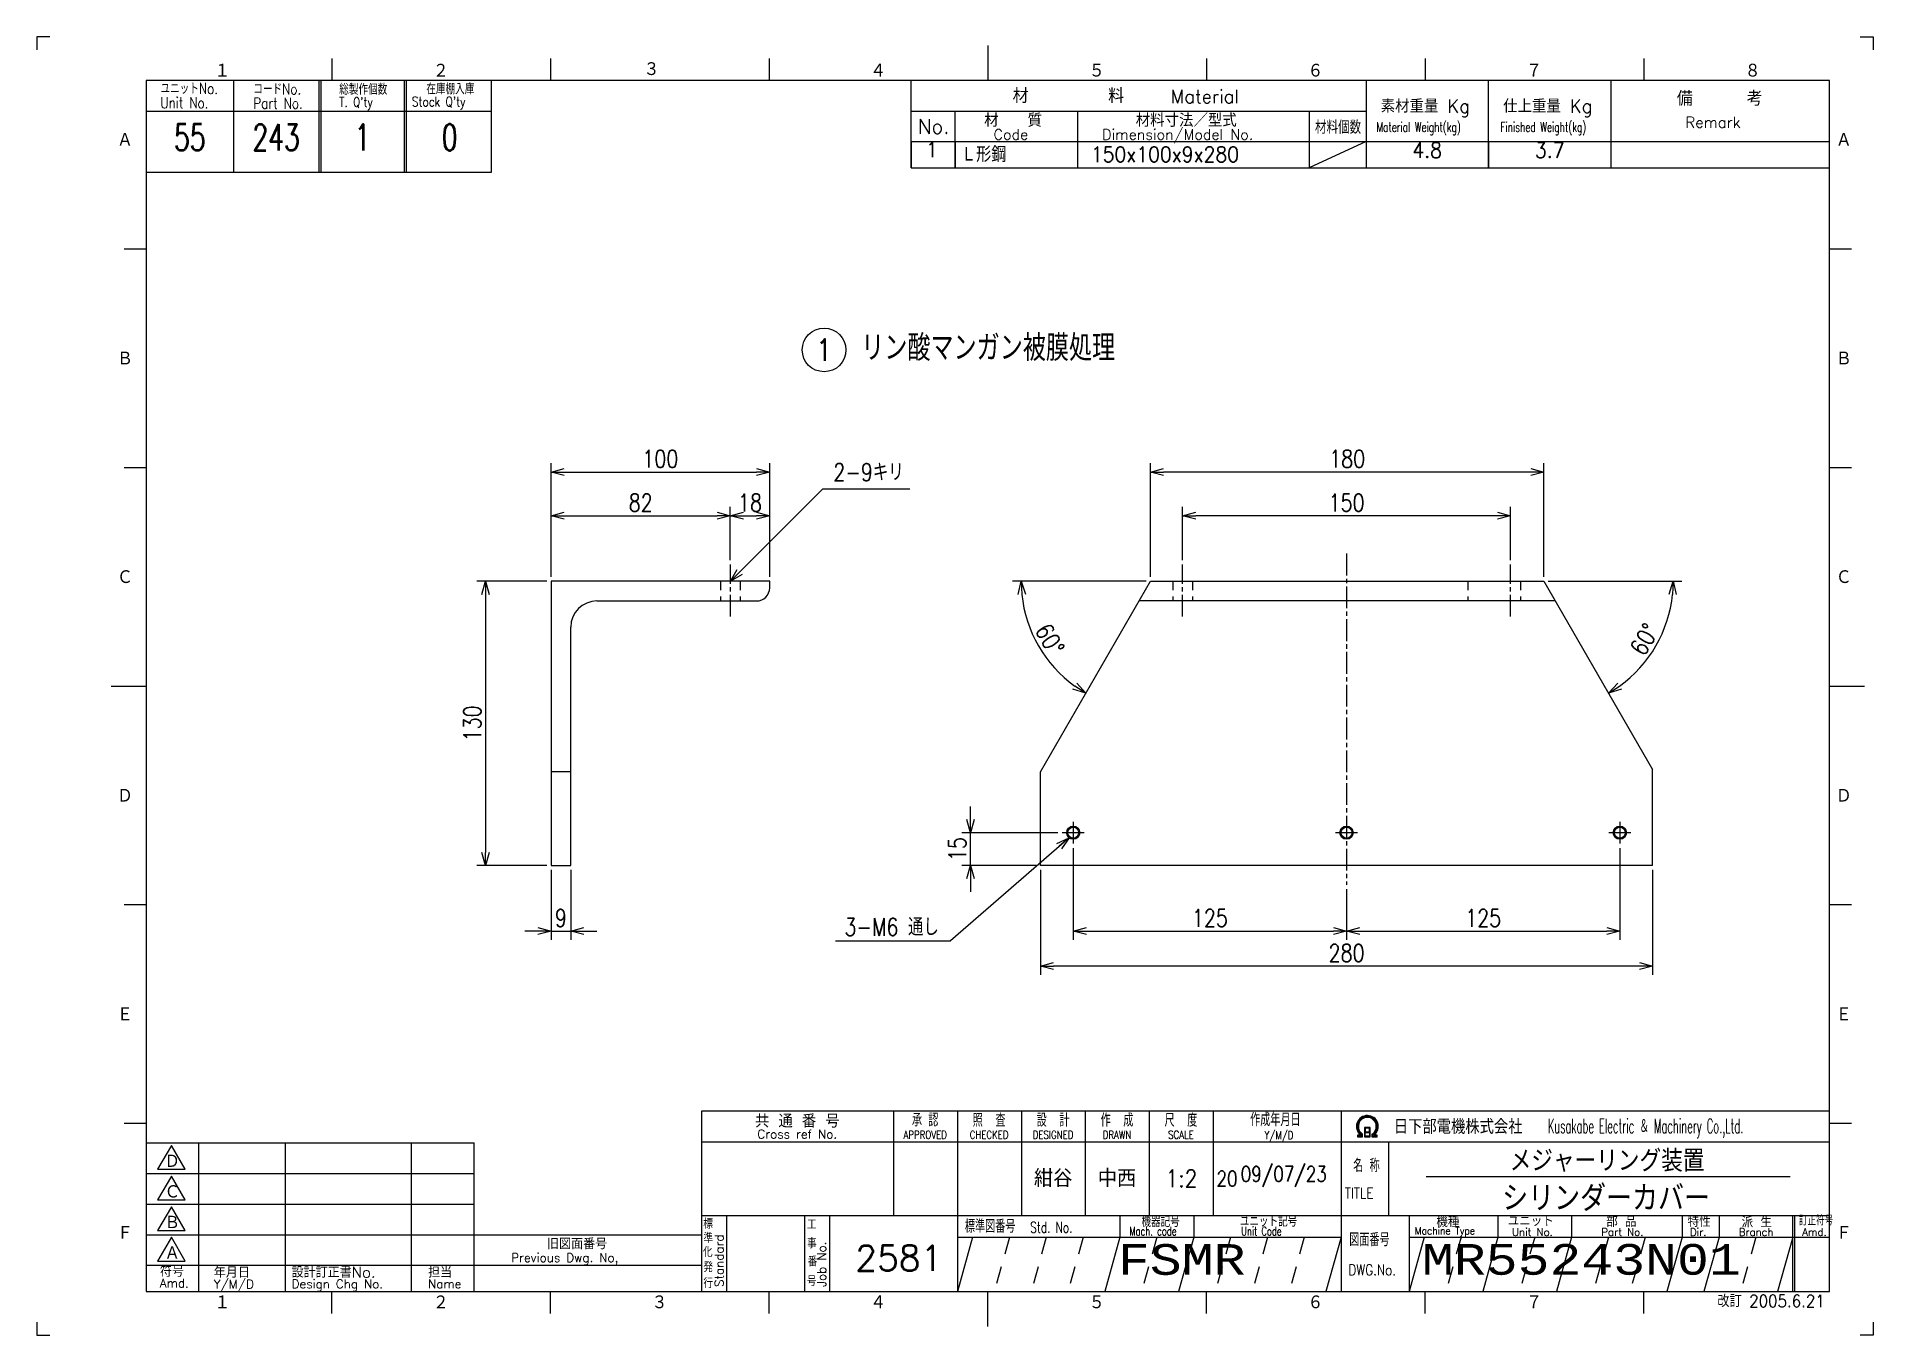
# Model space of a CAD drawing. Extents: x 0 to 840, y 0 to 594.
import ezdxf
from ezdxf.enums import TextEntityAlignment as Align

# ---------------------------------------------------------------- set-up
doc = ezdxf.new("R2010")
doc.units = 0
doc.header["$LTSCALE"] = 2
for name, pattern in [('GEN3A', [3.5, 2, -1.5]), ('GEN7A', [7.5, 5, -0.75, 1, -0.75]), ('HIDDEN2', [3.5, 2, -1.5])]:
    doc.linetypes.add(name, pattern=pattern)
doc.layers.get('0').update_dxf_attribs({"linetype": 'CONTINUOUS'})
doc.layers.get('DEFPOINTS').update_dxf_attribs({"linetype": 'CONTINUOUS'})
for name, color, linetype in [('2', 5, 'CONTINUOUS'), ('4', 3, 'CONTINUOUS'), ('5', 3, 'CONTINUOUS'), ('6', 52, 'CONTINUOUS'), ('7A', 4, 'GEN7A'), ('9', 3, 'HIDDEN2'), ('RAHM2', 1, 'CONTINUOUS'), ('RAHM3', 52, 'CONTINUOUS')]:
    doc.layers.add(name, color=color, linetype=linetype)
doc.styles.add('DIMENSION', font='monotxt.shx', dxfattribs={"bigfont": 'bigfont.shx'})
doc.styles.get("Standard").update_dxf_attribs({"font": 'romans.shx', "width": 0.8, "bigfont": 'extfont.shx'})
doc.dimstyles.new('GEN-ISO', dxfattribs={"dimscale": 2, "dimtxt": 4, "dimasz": 3, "dimexe": 2, "dimexo": 1, "dimgap": 1, "dimtad": 3, "dimdec": 3, "dimrnd": 0.001, "dimdsep": 46, "dimtxsty": 'Standard', "dimblk": 'OPEN30', "dimcen": 0, "dimclrt": 52, "dimadec": 0, "dimazin": 0, "dimtp": 0.1, "dimtm": 0.1, "dimtfac": 0.6, "dimtdec": 3, "dimtmove": 2, "dimatfit": 3, "dimldrblk": 'OPEN30', "dimfxl": 0, "dimarcsym": 0})

# ---------------------------------------------------------------- blocks, each defined once
blk = doc.blocks.new('1A3ﾌﾞﾋﾝ')
at = {"layer": 'RAHM2', "color": 5, "linetype": 'Continuous'}
for p, q in [((3, 297), (0, 297)), ((0, 297), (0, 294)), ((217.5, 295), (217.5, 287)), ((417, 297), (420, 297)), ((420, 297), (420, 294)), ((67.5, 292), (67.5, 287)), ((117.5, 292), (117.5, 287)), ((167.5, 292), (167.5, 287)), ((267.5, 292), (267.5, 287)), ((317.5, 292), (317.5, 287)), ((367.5, 292), (367.5, 287)), ((410, 287), (25, 287)), ((25, 287), (25, 10)), ((104, 266), (104, 287)), ((410, 10), (410, 287)), ((25, 266), (64.5, 266)), ((64.5, 266), (104, 266)), ((20, 248.5), (25, 248.5)), ((410, 248.5), (415, 248.5)), ((20, 198.5), (25, 198.5)), ((410, 198.5), (415, 198.5)), ((17, 148.5), (25, 148.5)), ((410, 148.5), (418, 148.5)), ((20, 98.5), (25, 98.5)), ((410, 98.5), (415, 98.5)), ((20, 48.5), (25, 48.5)), ((410, 48.5), (415, 48.5)), ((25, 10), (410, 10)), ((67.5, 5), (67.5, 10)), ((117.5, 5), (117.5, 10)), ((217.5, 2), (217.5, 10)), ((267.5, 5), (267.5, 10)), ((317.5, 5), (317.5, 10)), ((367.5, 5), (367.5, 10)), ((0, 3), (0, 0)), ((0, 0), (3, 0)), ((420, 0), (417, 0)), ((420, 3), (420, 0))]:
    blk.add_line(p, q, dxfattribs=at)
at = {"layer": 'RAHM2', "color": 7, "linetype": 'Continuous'}
for p, q in [((45, 287), (45, 266)), ((64.5, 287), (64.5, 266)), ((65, 287), (65, 266)), ((84, 287), (84, 266)), ((84.5, 287), (84.5, 266)), ((200, 267), (200, 287)), ((304, 287), (304, 267)), ((332, 267), (332, 287)), ((360, 287), (360, 267)), ((25, 280), (64.5, 280)), ((64.5, 280), (104, 280)), ((200, 280), (304, 280)), ((210, 267), (210, 280)), ((238, 280), (238, 267)), ((291, 280), (291, 267)), ((200, 273), (410, 273)), ((304, 273), (291, 267)), ((200, 267), (410, 267)), ((195.93, 51.26), (195.93, 27.42)), ((210.55, 51.26), (210.55, 10)), ((225.18, 51.26), (225.18, 27.42)), ((239.8, 51.26), (239.8, 27.42)), ((254.43, 51.26), (254.43, 27.42)), ((269.05, 51.26), (269.05, 27.42)), ((298.3, 51.26), (298.3, 10)), ((25, 44), (100, 44)), ((37, 44), (37, 10)), ((56.8, 44), (56.8, 10)), ((85.6, 44), (85.6, 10)), ((100, 10), (100, 44)), ((152.05, 44.26), (410, 44.26)), ((269.05, 44.26), (269.05, 27.42)), ((298.3, 44.26), (298.3, 44.26)), ((309.17, 44.26), (309.17, 27.42)), ((25, 37), (100, 37)), ((25, 30), (100, 30)), ((152.05, 27.42), (410, 27.42)), ((157.77, 27.42), (157.77, 10)), ((175.59, 27.42), (175.59, 10)), ((181.3, 27.42), (181.3, 10)), ((247.73, 27.42), (247.73, 22.42)), ((264.59, 27.42), (264.59, 22.42)), ((313.83, 27.42), (313.83, 10)), ((334.15, 27.42), (334.15, 22.42)), ((351, 27.42), (351, 22.42)), ((376.29, 27.42), (376.29, 22.42)), ((384.72, 27.42), (384.72, 22.42)), ((401.57, 10), (401.57, 27.42)), ((402.07, 10), (402.07, 27.42)), ((25, 23), (100, 23)), ((100, 23), (152.05, 23)), ((210.55, 22.42), (298.3, 22.42)), ((313.83, 22.42), (410, 22.42)), ((25, 16), (100, 16)), ((100, 16), (152.05, 16)), ((167.5, 5), (167.5, 10))]:
    blk.add_line(p, q, dxfattribs=at)
at = {"layer": 'RAHM2', "color": 3, "linetype": 'Continuous'}
for p, q in [((317.73, 36.35), (401.03, 36.35)), ((214.02, 22.42), (210.55, 10)), ((247.73, 22.42), (244.26, 10)), ((264.59, 22.42), (261.12, 10)), ((298.3, 22.42), (294.83, 10)), ((334.15, 22.42), (330.68, 10)), ((351, 22.42), (347.54, 10)), ((376.29, 22.42), (372.82, 10)), ((384.72, 22.42), (381.25, 10))]:
    blk.add_line(p, q, dxfattribs=at)
at = {"layer": 'RAHM2', "color": 3, "linetype": 'GEN3A'}
for p, q in [((222.44, 22.42), (218.98, 10)), ((230.87, 22.42), (227.41, 10)), ((239.3, 22.42), (235.84, 10)), ((256.16, 22.42), (252.69, 10)), ((273.01, 22.42), (269.55, 10)), ((281.44, 22.42), (277.98, 10)), ((289.87, 22.42), (286.41, 10)), ((325.72, 22.42), (322.25, 10)), ((342.57, 22.42), (339.11, 10)), ((359.43, 22.42), (355.97, 10)), ((367.86, 22.42), (364.39, 10)), ((393.14, 22.42), (389.68, 10))]:
    blk.add_line(p, q, dxfattribs=at)
at = {"layer": 'RAHM2', "color": 5, "linetype": 'Continuous'}
blk.add_lwpolyline([(410, 51.26), (152.05, 51.26), (152.05, 10)], dxfattribs=at)
at = {"layer": 'RAHM2', "color": 7, "linetype": 'Continuous'}
for points in [[(303.62, 47.51), (303.62, 45.4), (304.92, 45.4), (304.92, 47.51), (303.62, 47.51)], [(303.77, 47.36), (303.77, 46.53), (304.77, 46.53), (304.77, 47.36), (303.77, 47.36)], [(304.77, 46.38), (304.77, 45.55), (303.77, 45.55), (303.77, 46.38), (304.77, 46.38)], [(302.02, 45.4), (303.22, 45.4), (303.22, 46.01)], [(302.02, 45.58), (302.97, 45.58), (302.97, 45.91)], [(302.72, 45.82), (302.72, 45.75), (302.02, 45.75), (302.02, 45.4)], [(305.32, 45.98), (305.32, 45.4), (306.58, 45.4), (306.58, 45.75), (305.85, 45.75), (305.85, 45.8)], [(305.57, 45.87), (305.57, 45.58), (306.58, 45.58)]]:
    blk.add_lwpolyline(points, dxfattribs=at)
for points in [[(30.79, 43.41), (27.65, 37.97), (33.92, 37.97)], [(30.79, 36.41), (27.65, 30.97), (33.92, 30.97)], [(30.79, 29.41), (27.65, 23.97), (33.92, 23.97)], [(30.79, 22.41), (27.65, 16.97), (33.92, 16.97)]]:
    blk.add_lwpolyline(points, close=True, dxfattribs=at)
at = {"layer": 'RAHM2', "color": 3, "linetype": 'Continuous'}
for points in [[(317.29, 22.42), (313.83, 10)], [(401.57, 22.42), (401.57, 22.42), (398.11, 10)]]:
    blk.add_lwpolyline(points, dxfattribs=at)
at = {"layer": 'RAHM2', "color": 7, "linetype": 'Continuous'}
for radius, start, end in [(2.5, 308.2706, 230.8952), (2.28, 303.9949, 234.4013), (2.06, 299.8294, 238.4756)]:
    blk.add_arc((304.3, 47.76), radius, start, end, dxfattribs=at)
at = {"layer": '4', "width": 0.9}
blk.add_text('改訂 2005.6.21', height=2.8, dxfattribs=at).set_placement((408.91, 6.44), align=Align.RIGHT)
at = {"layer": 'RAHM2', "color": 5, "linetype": 'Continuous'}
for s, p in [('１', (40.6, 287.58)), ('２', (90.6, 287.58)), ('４', (190.6, 287.58)), ('５', (240.6, 287.58)), ('６', (290.6, 287.58)), ('７', (340.6, 287.58)), ('８', (390.6, 287.58)), ('Ａ', (18.36, 271.74)), ('Ａ', (411.44, 271.74)), ('Ｂ', (18.36, 221.74)), ('Ｂ', (411.44, 221.74)), ('Ｃ', (18.36, 171.74)), ('Ｃ', (411.44, 171.74)), ('Ｄ', (18.36, 121.74)), ('Ｄ', (411.44, 121.74)), ('Ｅ', (18.36, 71.74)), ('Ｅ', (411.44, 71.74)), ('Ｆ', (18.36, 21.74)), ('Ｆ', (411.44, 21.74)), ('１', (40.6, 5.87)), ('２', (90.6, 5.87)), ('３', (140.6, 5.87)), ('４', (190.6, 5.87)), ('５', (240.6, 5.87)), ('６', (290.6, 5.87)), ('７', (340.6, 5.87))]:
    blk.add_text(s, height=3.31, dxfattribs=at).set_placement(p)
blk.add_text('３', height=3.31, dxfattribs=at).set_placement((140.6, 289.58), align=Align.MIDDLE)
at = {"layer": 'RAHM2', "color": 7, "linetype": 'Continuous'}
for s, height, width, p in [('ユニットNo.', 2.5, 0.8, (28.29, 283.92)), ('コードNo.', 2.5, 0.8, (49.52, 283.81)), ('総製作個数', 2.5, 0.8, (69.17, 283.72)), ('在庫棚入庫', 2.5, 0.8, (89.08, 283.82)), ('Unit No.', 2.5, 0.8, (28.29, 280.64)), ('Part No.', 2.5, 0.8, (49.52, 280.53)), ("T. Q'ty", 2.2, 0.8, (69.17, 280.96)), ("Stock Q'ty", 2.2, 0.8, (85.8, 281.06)), ('材料個数', 3, 0.8, (292.32, 274.79)), ('Material Weight(kg)', 2.2, 0.68, (306.37, 275.25)), ('Finished Weight(kg)', 2.2, 0.68, (334.74, 275.25)), ('作成年月日', 3, 0.7, (277.49, 47.82)), ('Y/M/D', 1.8, 0.8, (280.79, 44.87)), ('Kusakabe Electric ＆ Machinery Co.,Ltd.', 3.3108, 0.5, (345.56, 46.19)), ('名 称', 3, 0.7, (301.06, 37.33)), ('20', 3.5, 0.8, (269.81, 34.08)), ('TITLE', 2.5, 0.8, (299.18, 31.25)), ('標準図番号', 3, 0.7, (212.26, 23.44)), ('Std. No.', 2.5, 0.7, (227.23, 23.44)), ('機器記号', 2.5, 0.7, (252.65, 24.77)), ('ユニット記号', 2.5, 0.7, (275.14, 24.85)), ('訂正符号', 2, 0.7, (403.01, 25.16)), ('Mach. code', 2, 0.7, (249.86, 22.83)), ('Unit Code', 2, 0.7, (275.45, 22.83)), ('図面番号', 3, 0.7, (300.15, 20.37)), ('Machine Type', 1.7, 0.9, (315.15, 23.05))]:
    blk.add_text(s, height=height, dxfattribs=dict(at, width=width)).set_placement(p)
for s, height, p in [('材\u3000\u3000\u3000\u3000\u3000料', 3.311, (223.18, 281.82)), ('Material', 3, (259.34, 281.82)), ('素材重量 Kg', 3, (307.35, 279.63)), ('仕上重量 Kg', 3, (335.35, 279.63)), ('備     考', 3.311, (375.08, 281.21)), ('No.', 3.311, (201.5, 274.82)), ('材\u3000\u3000質', 3, (216.68, 276.39)), ('材料寸法／型式', 3, (251.33, 276.39)), ('Remark', 2.5, (377.03, 276.16)), ('Code', 2.4, (218.82, 273.45)), ('Dimension/Model No.', 2.4, (243.65, 273.45)), ('Ｄ', 3.2, (29.23, 38.2)), ('Ｃ', 3.2, (29.23, 31.2)), ('Ｂ', 3.2, (29.23, 24.2)), ('標', 2, (152.44, 24.43)), ('工', 2, (176.15, 24.24)), ('機種', 2.4, (320.08, 24.76)), ('ユニット', 2.4, (336.39, 24.96)), ('部 品', 2.4, (358.93, 24.79)), ('特性', 2.4, (377.55, 24.78)), ('派 生', 2.4, (389.89, 24.72)), ('旧図面番号', 2.5, (116.71, 19.69)), ('準', 2, (152.47, 21.11)), ('事', 2, (176.17, 19.92)), ('Unit No.', 1.7, (337.39, 22.76)), ('Part No.', 1.7, (357.81, 22.76)), ('Dir.', 1.7, (378.09, 22.76)), ('Branch', 1.7, (389.24, 22.76)), ('Amd.', 1.7, (403.74, 22.76)), ('Ａ', 3.2, (29.23, 17.2)), ('Previous Dwg. No,', 2, (108.5, 16.75)), ('化', 2, (152.37, 17.95)), ('番', 2, (176.31, 15.76)), ('Amd.', 2, (28.17, 10.93)), ('符号', 2.5, (28.17, 13.37)), ('Y/M/D', 2, (40.49, 10.7)), ('年月日', 2.5, (40.49, 13.14)), ('設計訂正書No.', 2.5, (58.29, 13.18)), ('Design Chg No.', 2, (58.29, 10.75)), ('担当', 2.5, (89.5, 13.18)), ('Name', 2, (89.5, 10.75)), ('行', 2, (152.46, 10.82)), ('発', 2, (152.46, 14.47)), ('号', 2, (176.11, 11.28))]:
    blk.add_text(s, height=height, dxfattribs=at).set_placement(p)
for s, height, p in [('共 通 番 号', 3, (173.93, 49.14)), ('Cross ref No.', 2, (173.93, 46.01))]:
    blk.add_text(s, height=height, dxfattribs=at).set_placement(p, align=Align.MIDDLE)
for s, height, width, p in [('承 認', 3, 0.7, (203.18, 49.35)), ('照  査', 3, 0.7, (217.8, 49.35)), ('設  計', 3, 0.7, (232.43, 49.35)), ('作  成', 3, 0.7, (247.05, 49.35)), ('尺  度', 3, 0.7, (261.67, 49.35)), ('APPROVED', 1.8, 0.8, (203.18, 45.85)), ('CHECKED', 1.8, 0.8, (217.8, 45.85)), ('DESIGNED', 1.8, 0.8, (232.43, 45.85)), ('DRAWN', 1.8, 0.8, (247.05, 45.85)), ('SCALE', 1.8, 0.8, (261.67, 45.85)), ('DWG.No.', 2.5, 0.8, (305.41, 14.96))]:
    blk.add_text(s, height=height, dxfattribs=dict(at, width=width)).set_placement(p, align=Align.MIDDLE)
at = {"layer": 'RAHM2', "color": 7, "linetype": 'Continuous', "width": 0.844147}
blk.add_text('日下部電機株式会社', height=3.311, dxfattribs=at).set_placement((310.35, 46.06), (339.79, 46.06), align=Align.FIT)
at = {"layer": 'RAHM2', "color": 7, "linetype": 'Continuous'}
for s, p in [('Standard', (157.07, 11.05)), ('Job No.', (180.5, 11.05))]:
    blk.add_text(s, height=2, rotation=90, dxfattribs=at).set_placement(p)
at = {"layer": 'RAHM2', "color": 5, "linetype": 'Continuous', "width": 0.7}
for tag, p in [('HEADER3', (35, 274.01)), ('HEADER4', (54.75, 274)), ('HEADER15', (74.49, 274)), ('HEADER16', (94.43, 274))]:
    blk.add_attdef(tag, text='', height=6, dxfattribs=at).set_placement(p, align=Align.MIDDLE)
at = {"layer": 'RAHM2', "color": 7, "linetype": 'Continuous'}
blk.add_attdef('HEADER5', text='', height=2.5, dxfattribs=at).set_placement((63.69, 267.1), align=Align.BOTTOM_RIGHT)
for tag, height, width, p in [('HEADER1', 5, 0.9, (359.12, 40.15)), ('HEADER25', 3.2, 0.63, (46.91, 40.38)), ('HEADER23', 3.33, 0.8, (71.4, 40.2)), ('HEADER24', 3.5, 0.8, (92.57, 40.22)), ('HEADER7', 5, 0.8, (174.38, 35.8)), ('GEN-TITLE-SCA', 4, 0.85, (261.79, 35.85)), ('HEADER22', 3.2, 0.63, (46.91, 33.38)), ('HEADER20', 3.33, 0.8, (71.4, 33.2)), ('HEADER21', 3.5, 0.8, (92.57, 33.22)), ('HEADER2', 6, 0.9, (358.89, 31.68)), ('HEADER19', 3.2, 0.63, (46.91, 26.38)), ('HEADER17', 3.33, 0.8, (71.4, 26.2)), ('HEADER18', 3.5, 0.8, (92.57, 26.22)), ('HEADER11', 3.2, 0.63, (46.91, 19.38)), ('HEADER9', 3.33, 0.8, (71.4, 19.2)), ('HEADER10', 3.5, 0.8, (92.57, 19.22)), ('HEADER14', 3.31, 0.8, (126.54, 12.82))]:
    blk.add_attdef(tag, text='', height=height, dxfattribs=dict(at, width=width)).set_placement(p, align=Align.MIDDLE)
for tag, p in [('HEADER27', (232.45, 36.09)), ('HEADER26', (247.07, 36.09))]:
    blk.add_attdef(tag, text='', height=4, dxfattribs=at).set_placement(p, align=Align.MIDDLE)
at = {"layer": 'RAHM2', "color": 7, "linetype": 'Continuous', "width": 0.8}
blk.add_attdef('GEN-TITLE-DAT', text='', height=3.5, dxfattribs=at).set_placement((275.35, 34.1), align=Align.BOTTOM_LEFT)
at = {"layer": 'RAHM2', "color": 5, "linetype": 'Continuous'}
blk.add_attdef('HEADER6', text='', height=5.8, dxfattribs=at).set_placement((207.09, 13.03), align=Align.BOTTOM_RIGHT)
at = {"layer": 'RAHM2', "color": 5, "linetype": 'Continuous', "style": 'DIMENSION', "width": 1.2}
for tag, p in [('HEADER13', (213.56, 11.75)), ('HEADER12', (247.26, 11.72)), ('GEN-TITLE-DWG', (316.79, 11.74))]:
    blk.add_attdef(tag, text='', height=7.02, dxfattribs=at).set_placement(p, align=Align.BOTTOM_LEFT)
at = {"layer": 'RAHM2', "color": 5, "linetype": 'Continuous', "style": 'DIMENSION'}
blk.add_attdef('HEADER8', text='', height=7.02, dxfattribs=at).set_placement((408.58, 11.71), align=Align.BOTTOM_RIGHT)
blk = doc.blocks.new('STDBUHIN')
at = {"color": 7}
for p, q in [((0, 0), (0, -6)), ((10, 0), (10, -6)), ((38, 0), (38, -6)), ((91, 0), (91, -6)), ((104, 0), (104, -6)), ((132, 0), (132, -6)), ((160, 0), (160, -6)), ((0, -6), (210, -6))]:
    blk.add_line(p, q, dxfattribs=at)
at = {"layer": 'RAHM3', "color": 7, "width": 0.9}
for tag, p in [('1GENST', (4.710911, -4.609434)), ('4GENST', (96.434633, -4.658422)), ('5GENST', (118, -4.729)), ('6GENST', (146, -4.729))]:
    blk.add_attdef(tag, text='', height=3.5, dxfattribs=at).set_placement(p, align=Align.BOTTOM_CENTER)
at = {"layer": 'RAHM3', "color": 7}
for tag, p, width in [('2GENST', (11.373533, -4.658422), 0.8), ('3GENST', (41.070972, -4.658422), 0.8), ('7GENST', (162.759538, -4.671383), 0.9)]:
    blk.add_attdef(tag, p, '', height=3.5, dxfattribs=dict(at, width=width))
blk = doc.blocks.new('_Open30')
at = {"color": 0, "linetype": 'ByBlock', "lineweight": -2}
for p, q in [((-1, 0.27), (0, 0)), ((0, 0), (-1, -0.27)), ((0, 0), (-1, 0))]:
    blk.add_line(p, q, dxfattribs=at)
blk = doc.blocks.new('*D5')
at = {"layer": '5', "color": 0, "lineweight": -2}
for p, q in [((233.24, 344.89), (201.24, 344.89)), ((205.24, 338.89), (205.24, 220.89)), ((233.24, 214.89), (201.24, 214.89))]:
    blk.add_line(p, q, dxfattribs=at)
at = {"layer": 'DEFPOINTS', "color": 0}
for p in [(235.24, 344.89), (205.24, 214.89), (235.24, 214.89)]:
    blk.add_point(p, dxfattribs=at)
at = {"layer": '5', "color": 0, "lineweight": -2, "xscale": 6, "yscale": 6, "zscale": 6}
for p, rotation in [((205.24, 344.89), 90), ((205.24, 214.89), 270)]:
    blk.add_blockref('_Open30', p, dxfattribs=dict(at, rotation=rotation))
at = {"layer": '5', "color": 52, "insert": (199.24, 279.89), "char_height": 8, "attachment_point": 5, "rotation": 90}
blk.add_mtext('130', dxfattribs=at)
blk = doc.blocks.new('*D6')
at = {"layer": '5', "color": 0, "lineweight": -2}
for p, q in [((235.24, 212.89), (235.24, 180.89)), ((244.24, 212.89), (244.24, 180.89)), ((229.24, 184.89), (223.24, 184.89)), ((235.24, 184.89), (244.24, 184.89)), ((250.24, 184.89), (256.24, 184.89))]:
    blk.add_line(p, q, dxfattribs=at)
at = {"layer": 'DEFPOINTS', "color": 0}
for p in [(235.24, 214.89), (244.24, 214.89), (244.24, 184.89)]:
    blk.add_point(p, dxfattribs=at)
at = {"layer": '5', "color": 0, "lineweight": -2, "xscale": 6, "yscale": 6, "zscale": 6}
blk.add_blockref('_Open30', (235.24, 184.89), dxfattribs=at)
at = {"layer": '5', "color": 0, "lineweight": -2, "xscale": 6, "yscale": 6, "zscale": 6, "rotation": 180}
blk.add_blockref('_Open30', (244.24, 184.89), dxfattribs=at)
at = {"layer": '5', "color": 52, "insert": (239.74, 190.89), "char_height": 8, "attachment_point": 5}
blk.add_mtext('9', dxfattribs=at)
blk = doc.blocks.new('*D7')
at = {"layer": '5', "color": 0, "lineweight": -2}
for p, q in [((235.24, 346.89), (235.24, 378.89)), ((317.24, 354.57), (317.24, 378.89)), ((241.24, 374.89), (311.24, 374.89))]:
    blk.add_line(p, q, dxfattribs=at)
at = {"layer": 'DEFPOINTS', "color": 0}
for p in [(317.24, 374.89), (235.24, 344.89), (317.24, 352.57)]:
    blk.add_point(p, dxfattribs=at)
at = {"layer": '5', "color": 0, "lineweight": -2, "xscale": 6, "yscale": 6, "zscale": 6, "rotation": 180}
blk.add_blockref('_Open30', (235.24, 374.89), dxfattribs=at)
at = {"layer": '5', "color": 0, "lineweight": -2, "xscale": 6, "yscale": 6, "zscale": 6}
blk.add_blockref('_Open30', (317.24, 374.89), dxfattribs=at)
at = {"layer": '5', "color": 52, "insert": (276.24, 380.89), "char_height": 8, "attachment_point": 5}
blk.add_mtext('82', dxfattribs=at)
blk = doc.blocks.new('*D8')
at = {"layer": '5', "color": 0, "lineweight": -2}
for p, q in [((235.24, 346.89), (235.24, 398.89)), ((241.24, 394.89), (329.24, 394.89)), ((335.24, 346.89), (335.24, 398.89))]:
    blk.add_line(p, q, dxfattribs=at)
at = {"layer": 'DEFPOINTS', "color": 0}
for p in [(335.24, 394.89), (235.24, 344.89), (335.24, 344.89)]:
    blk.add_point(p, dxfattribs=at)
at = {"layer": '5', "color": 0, "lineweight": -2, "xscale": 6, "yscale": 6, "zscale": 6, "rotation": 180}
blk.add_blockref('_Open30', (235.24, 394.89), dxfattribs=at)
at = {"layer": '5', "color": 0, "lineweight": -2, "xscale": 6, "yscale": 6, "zscale": 6}
blk.add_blockref('_Open30', (335.24, 394.89), dxfattribs=at)
at = {"layer": '5', "color": 52, "insert": (285.24, 400.89), "char_height": 8, "attachment_point": 5}
blk.add_mtext('100', dxfattribs=at)
blk = doc.blocks.new('*D9')
at = {"layer": '5', "color": 0, "lineweight": -2}
for p, q in [((335.24, 346.89), (335.24, 378.89)), ((323.24, 374.89), (329.24, 374.89))]:
    blk.add_line(p, q, dxfattribs=at)
at = {"layer": 'DEFPOINTS', "color": 0}
for p in [(335.24, 374.89), (317.24, 352.57), (335.24, 344.89)]:
    blk.add_point(p, dxfattribs=at)
at = {"layer": '5', "color": 0, "lineweight": -2, "xscale": 6, "yscale": 6, "zscale": 6, "rotation": 180}
blk.add_blockref('_Open30', (317.24, 374.89), dxfattribs=at)
at = {"layer": '5', "color": 0, "lineweight": -2, "xscale": 6, "yscale": 6, "zscale": 6}
blk.add_blockref('_Open30', (335.24, 374.89), dxfattribs=at)
at = {"layer": '5', "color": 52, "insert": (326.24, 380.89), "char_height": 8, "attachment_point": 5}
blk.add_mtext('18', dxfattribs=at)
blk = doc.blocks.new('GENBALLOON1')
blk.add_circle((0, 0), 5)
at = {"flags": 1}
blk.add_attdef('GEN_PARENT', text='', height=2.5, dxfattribs=at).set_placement((0, 0), align=Align.MIDDLE)
blk.add_attdef('REF_NO', text='', height=3.5).set_placement((0, 0), align=Align.MIDDLE)
at = {"color": 7, "flags": 1}
for tag, p in [('5GENINF', (6.43, 0.96)), ('6GENINF', (6.43, 0.63)), ('7GENINF', (6.43, 0.3)), ('8GENINF', (6.43, -0.04)), ('9GENINF', (6.43, -0.37)), ('3GENINF', (6.43, -2.34)), ('4GENINF', (6.43, -2.67)), ('10GENINF', (6.43, -0.7)), ('11GENINF', (6.43, -1)), ('12GENINF', (6.43, -1.34)), ('13GENINF', (6.43, -1.67)), ('14GENINF', (6.43, -2)), ('15GENINF', (6.43, -3)), ('16GENINF', (6.43, -3.34)), ('17GENINF', (6.43, -3.7)), ('18GENINF', (6.43, -4.04)), ('19GENINF', (6.43, -4.37)), ('20GENINF', (6.43, -4.7)), ('21GENINF', (6.43, -5.04)), ('22GENINF', (6.43, -5.37))]:
    blk.add_attdef(tag, p, '', height=0.2, dxfattribs=at)
blk = doc.blocks.new('*D10')
at = {"layer": '5', "color": 0, "lineweight": -2}
blk.add_line((507.38, 344.89), (446.26, 344.89), dxfattribs=at)
blk.add_arc((509.38, 344.89), 59.12, 185.81731, 234.18269, dxfattribs=at)
at = {"layer": 'DEFPOINTS', "color": 0}
for p in [(509.38, 344.89), (509.38, 344.89), (689.38, 344.89), (453.82, 324.67), (459.67, 258.79)]:
    blk.add_point(p, dxfattribs=at)
at = {"layer": '5', "color": 0, "lineweight": -2, "xscale": 6, "yscale": 6, "zscale": 6}
for p, rotation in [((450.26, 344.89), 92.9086534597563), ((479.82, 293.7), 327.091346540243)]:
    blk.add_blockref('_Open30', p, dxfattribs=dict(at, rotation=rotation))
at = {"layer": '5', "color": 52, "insert": (463.37, 318.33), "char_height": 8, "attachment_point": 5, "rotation": 300}
blk.add_mtext('60°', dxfattribs=at)
blk = doc.blocks.new('*D11')
at = {"layer": '5', "color": 0, "lineweight": -2}
blk.add_line((691.38, 344.89), (752.5, 344.89), dxfattribs=at)
blk.add_arc((689.38, 344.89), 59.12, 305.81731, 354.18269, dxfattribs=at)
at = {"layer": 'DEFPOINTS', "color": 0}
for p in [(509.38, 344.89), (689.38, 344.89), (689.38, 344.89), (734.67, 306.89), (739.09, 258.79)]:
    blk.add_point(p, dxfattribs=at)
at = {"layer": '5', "color": 0, "lineweight": -2, "xscale": 6, "yscale": 6, "zscale": 6}
for p, rotation in [((748.5, 344.89), 87.09134654024366), ((718.94, 293.7), 212.9086534597568)]:
    blk.add_blockref('_Open30', p, dxfattribs=dict(at, rotation=rotation))
at = {"layer": '5', "color": 52, "insert": (735.38, 318.33), "char_height": 8, "attachment_point": 5, "rotation": 60}
blk.add_mtext('60°', dxfattribs=at)
blk = doc.blocks.new('*D12')
at = {"layer": '5', "color": 0, "lineweight": -2}
for p, q in [((724.09, 222.89), (724.09, 180.89)), ((599.09, 204.05), (599.09, 180.89)), ((605.09, 184.89), (718.09, 184.89))]:
    blk.add_line(p, q, dxfattribs=at)
at = {"layer": 'DEFPOINTS', "color": 0}
for p in [(724.09, 224.89), (599.09, 206.05), (724.09, 184.89)]:
    blk.add_point(p, dxfattribs=at)
at = {"layer": '5', "color": 0, "lineweight": -2, "xscale": 6, "yscale": 6, "zscale": 6, "rotation": 180}
blk.add_blockref('_Open30', (599.09, 184.89), dxfattribs=at)
at = {"layer": '5', "color": 0, "lineweight": -2, "xscale": 6, "yscale": 6, "zscale": 6}
blk.add_blockref('_Open30', (724.09, 184.89), dxfattribs=at)
at = {"layer": '5', "color": 52, "insert": (661.59, 190.89), "char_height": 8, "attachment_point": 5}
blk.add_mtext('125', dxfattribs=at)
blk = doc.blocks.new('*D13')
at = {"layer": '5', "color": 0, "lineweight": -2}
for p, q in [((459.09, 212.89), (459.09, 164.89)), ((739.09, 212.89), (739.09, 164.89)), ((733.09, 168.89), (465.09, 168.89))]:
    blk.add_line(p, q, dxfattribs=at)
at = {"layer": 'DEFPOINTS', "color": 0}
for p in [(459.09, 214.89), (739.09, 214.89), (459.09, 168.89)]:
    blk.add_point(p, dxfattribs=at)
at = {"layer": '5', "color": 0, "lineweight": -2, "xscale": 6, "yscale": 6, "zscale": 6, "rotation": 180}
blk.add_blockref('_Open30', (459.09, 168.89), dxfattribs=at)
at = {"layer": '5', "color": 0, "lineweight": -2, "xscale": 6, "yscale": 6, "zscale": 6}
blk.add_blockref('_Open30', (739.09, 168.89), dxfattribs=at)
at = {"layer": '5', "color": 52, "insert": (599.09, 174.89), "char_height": 8, "attachment_point": 5}
blk.add_mtext('280', dxfattribs=at)
blk = doc.blocks.new('*D14')
at = {"layer": '5', "color": 0, "lineweight": -2}
for p, q in [((474.09, 222.89), (474.09, 180.89)), ((599.09, 204.05), (599.09, 180.89)), ((480.09, 184.89), (593.09, 184.89))]:
    blk.add_line(p, q, dxfattribs=at)
at = {"layer": 'DEFPOINTS', "color": 0}
for p in [(474.09, 224.89), (599.09, 206.05), (599.09, 184.89)]:
    blk.add_point(p, dxfattribs=at)
at = {"layer": '5', "color": 0, "lineweight": -2, "xscale": 6, "yscale": 6, "zscale": 6, "rotation": 180}
blk.add_blockref('_Open30', (474.09, 184.89), dxfattribs=at)
at = {"layer": '5', "color": 0, "lineweight": -2, "xscale": 6, "yscale": 6, "zscale": 6}
blk.add_blockref('_Open30', (599.09, 184.89), dxfattribs=at)
at = {"layer": '5', "color": 52, "insert": (536.59, 190.89), "char_height": 8, "attachment_point": 5}
blk.add_mtext('125', dxfattribs=at)
blk = doc.blocks.new('*D15')
at = {"layer": '5', "color": 0, "lineweight": -2}
for p, q in [((427.09, 235.89), (427.09, 241.89)), ((467.09, 229.89), (423.09, 229.89)), ((427.09, 214.89), (427.09, 229.89)), ((457.09, 214.89), (423.09, 214.89)), ((427.09, 208.89), (427.09, 202.89))]:
    blk.add_line(p, q, dxfattribs=at)
at = {"layer": 'DEFPOINTS', "color": 0}
for p in [(427.09, 229.89), (469.09, 229.89), (459.09, 214.89)]:
    blk.add_point(p, dxfattribs=at)
at = {"layer": '5', "color": 0, "lineweight": -2, "xscale": 6, "yscale": 6, "zscale": 6}
for p, rotation in [((427.09, 229.89), 270), ((427.09, 214.89), 90)]:
    blk.add_blockref('_Open30', p, dxfattribs=dict(at, rotation=rotation))
at = {"layer": '5', "color": 52, "insert": (421.09, 222.39), "char_height": 8, "attachment_point": 5, "rotation": 90}
blk.add_mtext('15', dxfattribs=at)
blk = doc.blocks.new('*D16')
at = {"layer": '5', "color": 0, "lineweight": -2}
for p, q in [((524.09, 354.57), (524.09, 378.89)), ((674.09, 354.57), (674.09, 378.89)), ((668.09, 374.89), (530.09, 374.89))]:
    blk.add_line(p, q, dxfattribs=at)
at = {"layer": 'DEFPOINTS', "color": 0}
for p in [(524.09, 374.89), (524.09, 352.57), (674.09, 352.57)]:
    blk.add_point(p, dxfattribs=at)
at = {"layer": '5', "color": 0, "lineweight": -2, "xscale": 6, "yscale": 6, "zscale": 6, "rotation": 180}
blk.add_blockref('_Open30', (524.09, 374.89), dxfattribs=at)
at = {"layer": '5', "color": 0, "lineweight": -2, "xscale": 6, "yscale": 6, "zscale": 6}
blk.add_blockref('_Open30', (674.09, 374.89), dxfattribs=at)
at = {"layer": '5', "color": 52, "insert": (599.09, 380.89), "char_height": 8, "attachment_point": 5}
blk.add_mtext('150', dxfattribs=at)
blk = doc.blocks.new('*D17')
at = {"layer": '5', "color": 0, "lineweight": -2}
for p, q in [((509.38, 346.89), (509.38, 398.89)), ((683.38, 394.89), (515.38, 394.89)), ((689.38, 346.89), (689.38, 398.89))]:
    blk.add_line(p, q, dxfattribs=at)
at = {"layer": 'DEFPOINTS', "color": 0}
for p in [(509.38, 394.89), (509.38, 344.89), (689.38, 344.89)]:
    blk.add_point(p, dxfattribs=at)
at = {"layer": '5', "color": 0, "lineweight": -2, "xscale": 6, "yscale": 6, "zscale": 6, "rotation": 180}
blk.add_blockref('_Open30', (509.38, 394.89), dxfattribs=at)
at = {"layer": '5', "color": 0, "lineweight": -2, "xscale": 6, "yscale": 6, "zscale": 6}
blk.add_blockref('_Open30', (689.38, 394.89), dxfattribs=at)
at = {"layer": '5', "color": 52, "insert": (599.38, 400.89), "char_height": 8, "attachment_point": 5}
blk.add_mtext('180', dxfattribs=at)

msp = doc.modelspace()

# ---------------------------------------------------------------- linework, layer by layer
at = {"layer": '2'}
for p, q in [((335.2418, 344.8949), (235.2418, 344.8949)), ((235.2418, 344.8949), (235.2418, 214.8949)), ((335.2418, 341.8949), (335.2418, 344.8949)), ((459.0885, 257.7921), (509.3773, 344.8949)), ((509.3773, 344.8949), (689.3773, 344.8949)), ((256.2418, 335.8949), (329.2418, 335.8949)), ((694.5734, 335.8949), (504.1811, 335.8949)), ((244.2418, 214.8949), (244.2418, 323.8949)), ((244.2418, 257.7921), (235.2418, 257.7921)), ((459.0885, 214.8949), (459.0885, 257.7921)), ((739.0885, 214.8949), (739.0885, 258.7926)), ((235.2418, 214.8949), (244.2418, 214.8949))]:
    msp.add_line(p, q, dxfattribs=at)
for points in [[(689.3773, 344.8949), (739.0885, 258.7926)], [(739.0885, 214.8949), (459.0885, 214.8949)]]:
    msp.add_lwpolyline(points, dxfattribs=at)
for centre in [(474.0885, 229.8949), (599.0885, 229.8949), (724.0885, 229.8949)]:
    msp.add_circle(centre, 2.5, dxfattribs=at)
for centre, radius, start, end in [((329.2418, 341.8949), 6, 270, 0), ((256.2418, 323.8949), 12, 90, 180)]:
    msp.add_arc(centre, radius, start, end, dxfattribs=at)
at = {"layer": '4'}
for centre in [(474.0885, 229.8949), (599.0885, 229.8949), (724.0885, 229.8949)]:
    msp.add_circle(centre, 3, dxfattribs=at)
at = {"layer": '5'}
for p, q in [((359.5126, 387.1657), (399.3884, 387.1657)), ((365.4036, 180.5063), (417.8663, 180.5063))]:
    msp.add_line(p, q, dxfattribs=at)
at = {"layer": '7A'}
for p, q in [((599.0885, 357.5711), (599.0885, 206.0542)), ((317.2418, 328.7727), (317.2418, 352.5671)), ((524.0885, 328.7727), (524.0885, 352.5671)), ((674.0885, 328.7727), (674.0885, 352.5671)), ((479.0885, 229.8949), (469.0885, 229.8949)), ((474.0885, 234.8949), (474.0885, 224.8949)), ((604.0885, 229.8949), (594.0885, 229.8949)), ((729.0885, 229.8949), (719.0885, 229.8949)), ((724.0885, 234.8949), (724.0885, 224.8949))]:
    msp.add_line(p, q, dxfattribs=at)
at = {"layer": '9'}
for p, q in [((312.7418, 344.8949), (312.7418, 335.8949)), ((321.7418, 344.8949), (321.7418, 335.8949)), ((519.5885, 344.8949), (519.5885, 335.8949)), ((528.5885, 344.8949), (528.5885, 335.8949)), ((654.5885, 344.8949), (654.5885, 335.8949)), ((678.5885, 344.8949), (678.5885, 335.8949))]:
    msp.add_line(p, q, dxfattribs=at)

# ---------------------------------------------------------------- block references
at = {"layer": '2', "xscale": 2, "yscale": 2, "zscale": 2}
msp.add_blockref('1A3ﾌﾞﾋﾝ', (0, 0), dxfattribs=at).add_auto_attribs({'GEN-TITLE-DWG': 'MR55243N01', 'GEN-TITLE-DAT': '09/07/23', 'GEN-TITLE-SCA': '1:2', 'HEADER1': 'メジャーリング装置', 'HEADER2': 'シリンダーカバー', 'HEADER3': '55', 'HEADER4': '243', 'HEADER6': '2581', 'HEADER12': 'FSMR', 'HEADER15': '1', 'HEADER16': '0', 'HEADER27': '紺谷', 'HEADER26': '中西'})
at = {"layer": '5'}
ref = msp.add_blockref('GENBALLOON1', (360.1339, 450.7476), dxfattribs=dict(at, xscale=2, yscale=2, zscale=2))
ref.add_attrib('REF_NO', '1', dxfattribs={"color": 7, "height": 10, "width": 0.9}).set_placement((360.1339, 450.7476), align=Align.MIDDLE_CENTER)
at = {"layer": 'RAHM2'}
ref = msp.add_blockref('STDBUHIN', (400.0001, 546), dxfattribs=dict(at, xscale=2, yscale=2, zscale=2))
ref.add_attrib('1GENST', '1', dxfattribs={"layer": 'RAHM3', "color": 7, "height": 7, "width": 0.9}).set_placement((409.4219, 536.7811), align=Align.BOTTOM_CENTER)
ref.add_attrib('2GENST', 'Ｌ形鋼', (422.7472, 536.6831), dxfattribs={"layer": 'RAHM3', "color": 7, "height": 7, "width": 0.9})
ref.add_attrib('3GENST', '150x100x9x280', (482.142, 536.6831), dxfattribs={"layer": 'RAHM3', "color": 7, "height": 7, "width": 0.9})
ref.add_attrib('5GENST', '4.8', dxfattribs={"layer": 'RAHM3', "color": 7, "height": 7, "width": 0.9}).set_placement((636.0001, 536.542), align=Align.BOTTOM_CENTER)
ref.add_attrib('6GENST', '3.7', dxfattribs={"layer": 'RAHM3', "color": 7, "height": 7, "width": 0.9}).set_placement((692.0001, 536.542), align=Align.BOTTOM_CENTER)

# ---------------------------------------------------------------- texts
at = {"layer": '6', "width": 0.8}
for s, height, p in [('リン酸マンガン被膜処理', 12, (377.1022, 445.6882)), ('2-9キリ', 8, (364.3493, 390.8095)), ('3-M6 通し', 8, (369.4398, 182.75))]:
    msp.add_text(s, height=height, dxfattribs=at).set_placement(p)

# ---------------------------------------------------------------- dimensions: what is measured, and where the dimension line sits
at = {"layer": '5'}
for base, p1, p2, picture, middle in [((335.2418, 394.8949), (235.2418, 344.8949), (335.2418, 344.8949), '*D8', (285.2418, 400.8949)), ((509.3773, 394.8949), (689.3773, 344.8949), (509.3773, 344.8949), '*D17', (599.3773, 400.8949)), ((317.2418, 374.8949), (235.2418, 344.8949), (317.2418, 352.5671), '*D7', (276.2418, 380.8949)), ((524.0885, 374.8949), (674.0885, 352.5671), (524.0885, 352.5671), '*D16', (599.0885, 380.8949)), ((599.0885, 184.8949), (474.0885, 224.8949), (599.0885, 206.0542), '*D14', (536.5885, 190.8949)), ((724.0885, 184.8949), (599.0885, 206.0542), (724.0885, 224.8949), '*D12', (661.5885, 190.8949)), ((244.2418, 184.8949), (235.2418, 214.8949), (244.2418, 214.8949), '*D6', (239.7418, 190.8949)), ((459.0885, 168.8949), (739.0885, 214.8949), (459.0885, 214.8949), '*D13', (599.0885, 174.8949))]:
    dim = msp.add_linear_dim(base=base, p1=p1, p2=p2, dimstyle='GEN-ISO', dxfattribs=at)
    dim.commit()
    dim.dimension.update_dxf_attribs({"geometry": picture, "text_midpoint": middle})
dim = msp.add_linear_dim(base=(335.2418, 374.8949), p1=(317.2418, 352.5671), p2=(335.2418, 344.8949), dimstyle='GEN-ISO', override={"dimse1": 1}, dxfattribs=at)
dim.commit()
dim.dimension.update_dxf_attribs({"geometry": '*D9', "text_midpoint": (326.2418, 380.8949)})
for base, p1, p2, picture, middle in [((205.2418, 214.8949), (235.2418, 344.8949), (235.2418, 214.8949), '*D5', (199.2418, 279.8949)), ((427.0885, 229.8949), (459.0885, 214.8949), (469.0885, 229.8949), '*D15', (421.0885, 222.3949))]:
    dim = msp.add_linear_dim(base=base, p1=p1, p2=p2, angle=90, dimstyle='GEN-ISO', dxfattribs=at)
    dim.commit()
    dim.dimension.update_dxf_attribs({"geometry": picture, "text_midpoint": middle})
for base, line1, line2, picture, middle in [((453.8221, 324.6745), ((509.3773, 344.8949), (459.6661, 258.7926)), ((689.3773, 344.8949), (509.3773, 344.8949)), '*D10', (463.3735, 318.3347)), ((734.6662, 306.893), ((689.3773, 344.8949), (739.0885, 258.7926)), ((509.3773, 344.8949), (689.3773, 344.8949)), '*D11', (735.381, 318.3347))]:
    dim = msp.add_angular_dim_2l(base=base, line1=line1, line2=line2, dimstyle='GEN-ISO', override={"dimadec": 3, "dimazin": 2}, dxfattribs=at)
    dim.commit()
    dim.dimension.update_dxf_attribs({"geometry": picture, "text_midpoint": middle})

# ---------------------------------------------------------------- leaders
for points in [[(317.2418, 344.8949), (359.5126, 387.1657)], [(472.1642, 227.5933), (417.8663, 180.5063)]]:
    msp.add_leader(points, dimstyle='GEN-ISO', dxfattribs=at)

doc.saveas('drawing.dxf')
